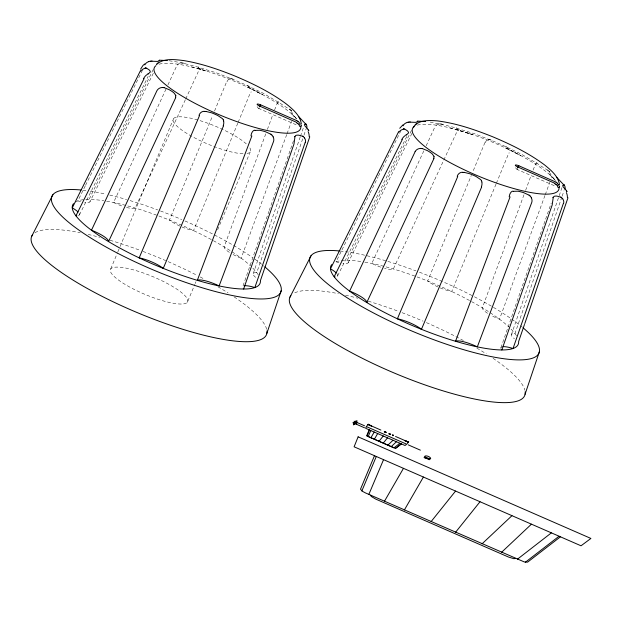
<?xml version="1.0" encoding="UTF-8"?>
<svg xmlns="http://www.w3.org/2000/svg" width="622" height="622" viewBox="0 0 622 622"><rect width="100%" height="100%" fill="white"/><g stroke="black" fill="none" stroke-linecap="round" stroke-linejoin="round"><path stroke-width="0.47" stroke-dasharray="3.11 2.33" d="M258.931 108.003L258.83 108.485L297.596 125.403M517.201 168.749L517.038 169.417L555.804 186.343M253.208 273.626L300.146 137.174M302.712 138.815L256.746 272.63A17.96 4.16 22.7 0 0 256.248 277.84M303.948 135.223L306.102 128.933M511.424 334.558L562.117 187.214M561.853 197.057L514.962 333.571A17.96 4.16 22.7 0 0 514.456 338.772M562.156 196.155L564.006 190.767M300.465 136.265L303.59 127.183M243.054 285.762L268.914 211.379M500.951 347.605L551.24 203.029M269.233 210.469L293.981 139.359M265.757 133.862L224.13 246.856A17.96 4.16 22.7 0 0 229.728 252.602M267.382 129.446L272.918 114.44M274.543 110.032L277.684 102.257M286.719 134.616L241.126 258.2M287.045 133.73L291.586 121.368M523.973 194.795L482.345 307.789A17.96 4.16 22.7 0 0 487.943 313.535M525.598 190.386L531.126 175.381M533.077 170.078L535.9 163.189M544.934 195.549L499.497 319.195L498.269 318.713A17.96 4.16 22.7 0 1 490.711 315.16M545.261 194.67L549.801 182.3M237.791 123.218L193.52 230.575L192.517 230.381A17.96 4.16 22.7 0 1 169.448 220.071L212.397 116.221M238.148 122.347L250.643 92.048M496.006 184.151L451.727 291.516L450.732 291.314A17.96 4.16 22.7 0 1 427.656 281.004L471.328 175.42M496.364 183.288L508.858 152.981M214.543 111.027L226.719 81.599M484.927 142.539L472.759 171.96M110.755 268.852L117.488 252.75M117.861 251.856L119.735 247.385M120.108 246.491L173.624 118.553M187.339 302.284A41.868 9.703 22.7 0 0 135.355 270.407A41.868 9.703 22.7 0 0 124.447 284.021A41.868 9.703 22.7 0 0 187.339 302.284L194.826 284.394M195.199 283.5L195.946 281.712M217.653 229.821L250.215 151.986M165.996 89.094L113.569 202.515A17.96 4.16 22.7 0 0 123.055 206.403M167.971 84.825L176.64 66.064A5.575 5.186 66 0 1 180.139 63.25L180.458 63.211M185.333 99.777L135.036 208.253A17.96 4.16 22.7 0 1 126.305 207.383M185.721 98.929L198.309 71.631M423.815 150.882L371.785 263.448A17.96 4.16 22.7 0 0 381.27 267.336M426.187 145.766L434.856 127.005M456.525 132.564L393.252 269.186A17.96 4.16 22.7 0 1 384.52 268.315M153.315 73.279L89.949 201.777M411.951 133.349L348.164 262.709M85.206 186.017L77.859 200.89A17.96 4.16 22.7 0 0 80.697 201.707M85.556 185.309L109.363 137.167M109.783 136.311L142.555 70.045M153.269 69.446L89.063 199.437L89.428 199.895A17.96 4.16 22.7 0 1 84.724 202.547M338.912 262.647A17.96 4.16 22.7 0 1 336.067 261.823L361.273 210.842M361.693 209.995L369.678 193.854M370.098 192.999L378.075 176.858M378.495 176.01L382.281 168.36M382.701 167.512L400.762 130.978M411.484 130.387L347.27 260.369L347.644 260.828A17.96 4.16 22.7 0 1 342.94 263.479M79.476 214.823L148.137 76.382M337.692 275.756L406.78 136.451M517.496 168.749L517.061 169.425L515.296 167.582M259.102 108.142C258.573 109.192 257.368 107.077 257.08 106.642M278.065 101.977L278.221 101.938A9.05 2.511 78.9 0 1 278.539 101.876M536.281 162.91L536.436 162.878A9.05 2.511 78.9 0 1 536.755 162.816M229.401 78.753L229.627 78.691A7.122 5.093 73.6 0 1 230.653 78.52M438.673 124.143L438.362 124.213A5.575 5.186 66 0 0 434.91 127.028M181.865 63.086L182.433 63.102M440.081 124.019L440.648 124.035M230.661 78.59L231.096 78.621M488.876 139.522L489.312 139.561M169.145 60.762L180.1 62.488L189.275 64.781A17.96 4.16 22.7 0 0 195.059 66.266L216.619 72.906L236.943 80.969A17.96 4.16 22.7 0 0 243.326 83.76L262.927 93.121L280.965 103.765A17.96 4.16 22.7 0 0 285.514 106.79L290.365 109.837M430.206 122.067L447.49 125.714A17.96 4.16 22.7 0 0 453.275 127.199L474.835 133.847L495.159 141.902A17.96 4.16 22.7 0 0 501.542 144.693L521.135 154.054L539.181 164.698A17.96 4.16 22.7 0 0 543.729 167.722L548.573 170.77M183.583 63.226L184.998 63.506M441.791 124.159L443.206 124.439M449.745 127.852L472.922 134.717L468.926 133.271M191.537 66.912L206.691 71.141L197.081 68.241M490.198 139.74L491.333 140.113M231.983 78.8L233.118 79.181M455.296 129.182L472.922 134.717M456.299 127.813L456.805 128.015M198.084 66.873L198.589 67.075M536.77 162.925L537.237 163.158M278.555 101.985L279.021 102.218M240.893 258.107L240.053 257.772A17.96 4.16 22.7 0 1 232.496 254.219M505.562 147.958L520.785 155.609L511.471 150.703M247.354 87.026L262.577 94.668L253.255 89.762M505.632 146.357L506.767 146.971M247.416 85.416L248.551 86.03M547.422 169.93L551.108 172.659M289.207 108.998L292.892 111.719M549.692 174.658L555.516 180.613M291.477 113.717L296.748 119.035M549.451 171.532L549.856 171.944M291.236 110.592L291.64 111.004M552.515 177.153L555.469 180.567M294.299 116.221L296.671 118.942M294.781 292.814A127.261 29.491 22.7 0 1 338.492 293.685M345.505 295.178A127.261 29.491 22.7 0 1 357.875 298.241M368.278 301.188A127.261 29.491 22.7 0 1 398.702 311.412M402.061 312.679A127.261 29.491 22.7 0 1 423.069 321.17M426.397 322.616A127.261 29.491 22.7 0 1 463.413 340.545M476.849 348.102A127.261 29.491 22.7 0 1 486.287 353.871M493.052 358.319A127.261 29.491 22.7 0 1 524.882 390.243M340.117 251.016A124.042 28.744 22.7 0 1 415.931 270.873M419.477 272.211A124.042 28.744 22.7 0 1 471.927 295.504M474.407 296.787A124.042 28.744 22.7 0 1 522.496 327.351M417.339 125.131A79.227 18.365 22.7 0 1 487.096 139.973A79.227 18.365 22.7 0 1 554.917 179.836M336.914 273.626A17.96 4.16 22.7 0 1 335.818 276.72M336.067 261.823A101.526 23.527 22.7 0 1 361.102 261.528M364.842 262.126A101.526 23.527 22.7 0 1 508.648 326.744M511.082 329.116A101.526 23.527 22.7 0 1 516.882 336.455M438.627 124.011A7.122 6.243 19 0 1 440.065 123.871M440.64 123.848A9.05 6.803 11.6 0 1 441.814 123.972M456.649 128.116A9.05 3.312 -26.6 0 1 457.1 128.342M456.805 129.197A5.963 2.278 -39.3 0 1 457.94 132.183M485.191 142.757A5.575 3.382 -81.1 0 1 487.625 139.833M487.835 139.608A7.122 5.093 73.6 0 1 488.869 139.452M489.273 139.414A9.05 5.979 56.3 0 1 490.167 139.561M506.627 147.08A9.05 6.127 0.5 0 1 507.435 147.616M507.568 148.238A5.963 4.533 -13.4 0 1 509.457 153.082M535.931 163.57A7.122 1.835 -87.4 0 1 536.281 163.104M548.472 170.933A9.05 6.197 43.2 0 1 549.319 171.664M549.343 172.481A5.963 4.883 42.9 0 1 551.387 177.876M500.92 348.468A17.96 4.16 22.7 0 1 501.643 346.99M35.003 232.721A127.261 29.491 22.7 0 1 80.277 232.752M88.192 234.447A127.261 29.491 22.7 0 1 99.66 237.309M110.063 240.255A127.261 29.491 22.7 0 1 140.486 250.479M143.006 251.428A127.261 29.491 22.7 0 1 165.685 260.595M168.181 261.675A127.261 29.491 22.7 0 1 197.656 275.639M200.198 276.961A127.261 29.491 22.7 0 1 204.374 279.169M217.879 286.726A127.261 29.491 22.7 0 1 228.072 292.939M234.113 296.888A127.261 29.491 22.7 0 1 266.667 329.31M82.843 190.176A124.042 28.744 22.7 0 1 86.699 190.643M90.143 191.141A124.042 28.744 22.7 0 1 106.144 194.212M109.674 195.036A124.042 28.744 22.7 0 1 126.624 199.561M130.06 200.587A124.042 28.744 22.7 0 1 157.716 209.941M160.445 210.959A124.042 28.744 22.7 0 1 181.741 219.55M184.991 220.958A124.042 28.744 22.7 0 1 252.431 257.454M254.725 259.071A124.042 28.744 22.7 0 1 264.288 266.418M159.123 64.198A79.227 18.365 22.7 0 1 228.88 79.041A79.227 18.365 22.7 0 1 296.702 118.895M79.157 213.315A17.96 4.16 22.7 0 1 77.602 215.78M75.285 202.111A101.526 23.527 22.7 0 1 103.812 200.735M106.634 201.186A101.526 23.527 22.7 0 1 250.433 265.812M252.866 268.175A101.526 23.527 22.7 0 1 258.666 275.523M180.419 63.079A7.122 6.243 19 0 1 181.849 62.939M182.425 62.908A9.05 6.803 11.6 0 1 183.607 63.032M198.434 67.184A9.05 3.312 -26.6 0 1 198.885 67.401M198.589 68.257A5.963 2.278 -39.3 0 1 199.732 71.242M226.976 81.824A5.575 3.382 -81.1 0 1 229.409 78.893M231.057 78.473A9.05 5.979 56.3 0 1 231.952 78.629M248.411 86.147A9.05 6.127 0.5 0 1 249.22 86.683M249.352 87.305A5.963 4.533 -13.4 0 1 251.241 92.142M277.715 102.638A7.122 1.835 -87.4 0 1 278.073 102.171M290.256 109.993A9.05 6.197 43.2 0 1 291.104 110.732M291.127 111.54A5.963 4.883 42.9 0 1 293.172 116.936M249.842 147.919A41.868 9.703 22.7 0 1 247.004 153.502M243.047 153.727A41.868 9.703 22.7 0 1 183.762 131.436A41.868 9.703 22.7 0 1 190.402 118.118A41.868 9.703 22.7 0 1 247.416 144.957"/><path stroke-width="0.93" d="M294.828 137.859L293.957 144.094L243.63 289.012L243.295 288.608M553.044 198.791L552.173 205.035L501.837 349.945L501.534 349.572M294.859 137.237L295.652 135.534A17.96 4.16 22.7 0 1 298.63 135.153L302.572 136.234M553.075 198.169L553.868 196.466A17.96 4.16 22.7 0 1 556.838 196.085L560.78 197.174M368.519 436.698L393.679 447.684M370.665 495.19L371.202 496.426L375.774 499.116L508.469 557.032L513.858 558.696L515.584 558.447M175.777 97.475L108.555 241.593A17.96 4.16 22.7 0 0 92.631 230.669L91.481 230.218L156.954 90.649A5.963 5.808 -37.9 0 1 162.35 87.539M433.985 158.408L366.77 302.533A17.96 4.16 22.7 0 0 350.847 291.609L349.618 291.127L415.169 151.581M266.861 333.322L281.175 290.723M525.069 394.255L539.391 351.663M73.489 203.689A101.526 23.527 22.7 0 0 159.683 266.931A101.526 23.527 22.7 0 0 260.424 280.576L309.756 136.832M331.705 264.63A101.526 23.527 22.7 0 0 417.891 327.864A101.526 23.527 22.7 0 0 518.631 341.517L524.494 324.443M524.805 323.549L567.972 197.765M305.099 142.656L254.826 287.558A17.96 4.16 22.7 0 0 244.026 285.856M563.307 203.588L513.041 348.499A17.96 4.16 22.7 0 0 503.011 346.679M251.856 135.969L197.314 280.335L197.695 280.172A17.96 4.16 22.7 0 1 219.115 285.933L273.524 141.528A5.575 5.303 77 0 0 273.074 136.856M510.071 196.902L455.529 341.276L455.91 341.113A17.96 4.16 22.7 0 1 477.323 346.874L531.74 202.469A5.575 5.303 77 0 0 531.289 197.796M259.335 106.875L259.662 106.09A3.297 0.762 22.7 0 1 257.143 104.154A3.297 0.762 22.7 0 1 260.649 104.854L296.678 120.582M517.551 167.816L517.869 167.023A3.297 0.762 22.7 0 1 515.35 165.087A3.297 0.762 22.7 0 1 518.865 165.786L556.091 182.168M369.18 429.849L366.755 435.657L367.058 436.006L394.581 448.081L395.763 448.322L401.454 443.937M374.483 455.701L360.503 489.187L362.245 491.201L365.456 492.919L524.377 561.969L527.611 562.132L560.391 536.848M366.988 435.96L369.491 429.981M361.872 490.913L376.294 456.494M260.649 104.854L259.895 106.572M518.865 165.786L518.103 167.505M199.522 115.552L139.172 257.873L140.168 258.068A17.96 4.16 22.7 0 1 163.244 268.377L223.453 125.994M457.738 176.493L397.38 318.806L398.383 319A17.96 4.16 22.7 0 1 421.452 329.31L481.661 186.934M368.201 436.566L370.751 430.533M368.854 494.397L383.541 459.658M140.409 70.768L72.269 207.865L73.256 208.456A17.96 4.16 22.7 0 1 78.084 212.024M144.063 78.667L75.938 215.818A17.96 4.16 22.7 0 0 76.817 215.834M398.624 131.701L330.476 268.805L331.464 269.388A17.96 4.16 22.7 0 1 336.3 272.957M402.278 139.6L334.154 276.751A17.96 4.16 22.7 0 0 335.033 276.767M31.753 236.212L52.893 194.725M140.588 69.182L142.99 65.427L144.732 63.934M289.969 297.145L311.101 255.658M370.914 437.748L374.211 432.041M374.374 439.256L377.671 433.55M384.482 501.223L403.468 468.35M404.409 509.916L423.395 477.051M413.187 127.487C418.093 119.572 428.986 120.31 437.056 120.862C456.206 123.203 474.602 129.555 492.445 136.669C510.67 144.304 528.638 153.043 544.53 164.892C550.905 170.101 558.315 176.112 559.52 184.796M399.744 128.264L402.939 124.866M355.178 422.361L355.481 421.973L356.942 422.999L354.423 421.903M353.452 424.912L354.602 423.473L354.734 424.499M355.675 420.946L355.807 421.973L356.958 420.534M366.941 425.821L368.317 424.103M379.023 441.278L383.253 435.991M383.269 443.128L387.498 437.841M392.948 435.011L392.536 435.532L393.073 435.657M407.324 443.502L408.732 441.744M425.051 456.012C426.645 455.374 430.548 456.945 430.712 458.484M431.163 521.531L455.545 491.085M455.615 532.207L480.005 501.76M387.856 445.142L393.042 440.259M391.238 446.619L396.424 441.737M482.073 543.822L511.929 515.7M501.55 552.32L531.406 524.198M156.379 64.494C163.718 57.792 174.743 59.525 183.754 60.575C201.139 63.46 217.925 69.166 234.23 75.736C252.454 83.364 270.422 92.103 286.314 103.96C292.698 109.169 300.099 115.179 301.305 123.864M393.99 447.824L399.884 443.245M517.395 559.24L551.333 532.899M395.39 448.33L401.221 443.828M525.434 562.179L559.03 536.257M148.036 74.142L150.267 72.074A17.96 4.16 22.7 0 0 149.296 69.967L146.364 68.055M406.244 135.075L408.483 133.007A17.96 4.16 22.7 0 0 407.511 130.9L404.58 128.987M355.807 421.973L357.09 421.56M353.319 423.877L354.602 423.473M204.273 111.548L204.793 111.462A9.05 8.249 65.3 0 1 205.866 111.455M462.48 172.481L463.009 172.395A9.05 8.249 65.3 0 1 464.074 172.387M150.299 61.384L150.827 61.306M408.514 122.324L409.043 122.239M151.846 61.213L156.169 61.384A17.96 4.16 22.7 0 0 159.139 60.995L159.629 60.248M410.061 122.145L414.384 122.316A17.96 4.16 22.7 0 0 417.354 121.935L417.844 121.181M162.35 87.445L162.925 87.469M420.565 148.386L421.133 148.401M159.395 60.194L167.341 60.575M417.611 121.127L425.557 121.508M205.859 111.416L211.464 112.776A17.96 4.16 22.7 0 1 217.855 115.56L222.435 118.646A9.05 7.892 -35.2 0 1 223.065 119.432L223.329 119.867M464.074 172.348L469.68 173.709A17.96 4.16 22.7 0 1 476.063 176.5L480.643 179.579A9.05 7.892 -35.2 0 1 481.28 180.372L481.545 180.8M145.128 67.852L145.556 67.884M403.336 128.785L403.771 128.824M164.052 87.609L169.285 89.739A17.96 4.16 22.7 0 1 173.833 92.771L175.855 95.461M422.268 148.541L427.493 150.679A17.96 4.16 22.7 0 1 432.049 153.704L434.07 156.394M385.267 432.018L384.225 431.792L386.075 432.601M563.734 184.858L562.739 185.395A17.96 4.16 22.7 0 0 563.711 187.502L566.261 190.332M371.373 426.109L368.03 424.453L371.606 425.821M404.868 440.734L408.444 442.094L405.101 440.438M517.869 167.023L555.104 183.404M259.662 106.09L296.888 122.472M390.593 433.985L388.867 433.822L390.709 434.63L388.999 433.651M392.474 434.809L393.423 435.221M368.03 424.453L380.889 430.066M395.553 436.465L408.444 442.094M354.073 421.218L364.531 425.782M408.164 444.831L420.394 450.165M354.19 422.19L354.587 422.361M352.868 422.719L364.585 427.827M424.538 456.649L430.199 459.122L429.149 458.313M296.764 120.614L297.876 121.236M305.519 123.926L304.523 124.462A17.96 4.16 22.7 0 0 305.503 126.569L308.053 129.392M529.05 195.16L523.732 192.688A17.96 4.16 22.7 0 0 517.947 191.203L514.036 191.304A9.05 5.435 84.6 0 0 513.368 191.545M270.834 134.22L265.524 131.755A17.96 4.16 22.7 0 0 259.739 130.27L255.829 130.371A9.05 5.435 84.6 0 0 255.152 130.604M386.348 432.259L384.505 431.45L384.793 431.816M561.542 197.695L561.907 198.006A7.122 5.715 -74.9 0 1 562.793 198.838M303.334 136.754L303.692 137.065A7.122 5.715 -74.9 0 1 304.578 137.897M556.62 177.247L564.17 185.247M298.404 116.314L305.744 124.073M529.936 195.891L530.341 196.303A7.122 7.114 66.4 0 1 531.235 197.446L531.375 197.742M271.721 134.958L272.133 135.371A7.122 7.114 66.4 0 1 273.019 136.506L273.159 136.809M556.262 184.392L557.421 185.9M298.047 123.451L299.205 124.968M557.234 183.171L558.284 184.827M304.492 137.998L304.648 138.239A5.575 5.1 -42 0 1 305.309 142.702M566.813 191.109L567.077 191.537M308.605 130.177L308.87 130.604M525.17 391.868A127.261 29.491 22.7 0 1 399.277 375.12A127.261 29.491 22.7 0 1 290.871 295.699M523.211 327.95A124.042 28.744 22.7 0 1 493.052 356.95A124.042 28.744 22.7 0 1 339.449 292.667A124.042 28.744 22.7 0 1 339.2 250.93M558.945 186.95A79.227 18.365 22.7 0 1 478.901 176.298A79.227 18.365 22.7 0 1 414.19 126.593M481.91 182.417A5.575 3.499 -75 0 1 481.381 186.755M481.475 180.846A7.122 5.963 -59.9 0 1 481.949 182.021M457.209 176.298A5.963 5.458 -85.4 0 1 462.488 172.216M433.868 157.638A7.122 2.706 -56.1 0 1 433.658 158.618M433.954 156.472A9.05 4.416 -43.5 0 1 433.985 157.148M421.125 148.495A9.05 8.319 -17.6 0 1 422.245 148.627M415.138 151.566A5.963 5.808 -37.9 0 1 420.558 148.471M401.82 139.561A5.575 2.861 -56 0 1 405.202 135.588M405.808 135.036A7.122 1.423 -48.4 0 1 406.687 134.43M403.694 128.956A9.05 5.614 -39 0 1 404.51 129.088M399.005 132.019A5.963 4.113 -53 0 1 403.235 129.322M403.064 125.807A5.575 4.984 -31.9 0 1 406.842 122.627M407.161 122.433A7.122 4.844 -31.1 0 1 408.553 122.099M409.159 121.982A9.05 4.657 -23.7 0 1 410.209 121.912M417.098 121.523A9.05 1.166 -37.8 0 1 417.479 121.391M415.185 124.859A5.963 1.026 -49.4 0 1 416.235 123.794M564.659 185.877A5.575 2.978 -61.8 0 1 564.916 189.306M564.216 185.061A7.122 2.294 -79.1 0 1 564.605 185.504M563.734 184.773A9.05 2.286 87.8 0 1 564.03 184.851M566.222 190.666A9.05 3.491 71.2 0 1 566.743 191.428M566.347 192.556A5.963 3.188 78.8 0 1 567.388 197.462M562.879 199.164A5.575 5.1 -42 0 1 563.524 203.635M560.811 197.065A9.05 6.57 87.3 0 1 561.596 197.563M552.857 197.679A9.05 0.949 82.9 0 1 552.942 197.306M529.089 195.09A9.05 8.708 50.8 0 1 529.991 195.829M509.185 196.847A5.963 3.203 -82.1 0 1 513.181 191.141M556.076 182.192A6.383 6.321 45.3 0 1 557.219 183.187M558.331 184.82A3.872 2.519 55.1 0 1 558.494 185.278M559.644 186.001A2.947 1.633 59 0 1 557.685 187.136M557.32 185.854A3.872 0.809 52.3 0 1 557.537 186.203M554.847 183.785A6.383 5.108 38 0 1 555.92 184.687M266.955 330.935A127.261 29.491 22.7 0 1 141.062 314.188A127.261 29.491 22.7 0 1 32.655 234.766M264.995 267.009A124.042 28.744 22.7 0 1 234.836 296.018A124.042 28.744 22.7 0 1 81.241 231.726A124.042 28.744 22.7 0 1 80.984 189.99M300.737 126.009A79.227 18.365 22.7 0 1 220.686 115.358A79.227 18.365 22.7 0 1 155.974 65.652M223.695 121.477A5.575 3.499 -75 0 1 223.166 125.823M223.267 119.914A7.122 5.963 -59.9 0 1 223.741 121.088M198.993 115.358A5.963 5.458 -85.4 0 1 204.273 111.284M175.661 96.698A7.122 2.706 -56.1 0 1 175.451 97.685M175.738 95.539A9.05 4.416 -43.5 0 1 175.769 96.216M162.91 87.554A9.05 8.319 -17.6 0 1 164.029 87.694M143.604 78.629A5.575 2.861 -56 0 1 146.986 74.648M147.601 74.096A7.122 1.423 -48.4 0 1 148.479 73.497M145.478 68.016A9.05 5.614 -39 0 1 146.294 68.156M140.79 71.079A5.963 4.113 -53 0 1 145.019 68.381M144.856 64.867A5.575 4.984 -31.9 0 1 148.627 61.695M148.946 61.5A7.122 4.844 -31.1 0 1 150.345 61.166M150.952 61.049A9.05 4.657 -23.7 0 1 152.001 60.972M158.89 60.583A9.05 1.166 -37.8 0 1 159.263 60.458M156.969 63.926A5.963 1.026 -49.4 0 1 158.019 62.853M306.444 124.944A5.575 2.978 -61.8 0 1 306.778 128.031M306.001 124.128A7.122 2.294 -79.1 0 1 306.389 124.571M305.519 123.832A9.05 2.286 87.8 0 1 305.814 123.918M308.007 129.726A9.05 3.491 71.2 0 1 308.528 130.496M308.131 131.615A5.963 3.188 78.8 0 1 309.173 136.521M302.595 136.132A9.05 6.57 87.3 0 1 303.38 136.622M294.649 136.747A9.05 0.949 82.9 0 1 294.727 136.374M270.881 134.158A9.05 8.708 50.8 0 1 271.775 134.896M250.969 135.915A5.963 3.203 -82.1 0 1 254.966 130.2M297.86 121.259A6.383 6.321 45.3 0 1 299.003 122.254L300.068 123.887A3.872 2.519 55.1 0 1 300.278 124.338M301.429 125.061A2.947 1.633 59 0 1 299.47 126.196M299.104 124.913A3.872 0.809 52.3 0 1 299.322 125.271M296.64 122.845A6.383 5.108 38 0 1 297.705 123.747M427.19 458.577C431.606 461.462 428.885 458.103 426.101 458.538A5.621 1.306 22.7 0 1 424.686 457.924L424.025 457.294L425.083 457.427A2.861 0.661 22.7 0 1 426.498 458.049L427.19 458.577M358.124 436.831L354.105 446.806L581.034 545.797L590.9 538.442L358.124 436.831M366.342 426.568L365.643 428.301L405.039 445.492L406.749 444.209L366.342 426.568M353.809 422.672L356.328 423.769L353.809 422.672"/></g></svg>
